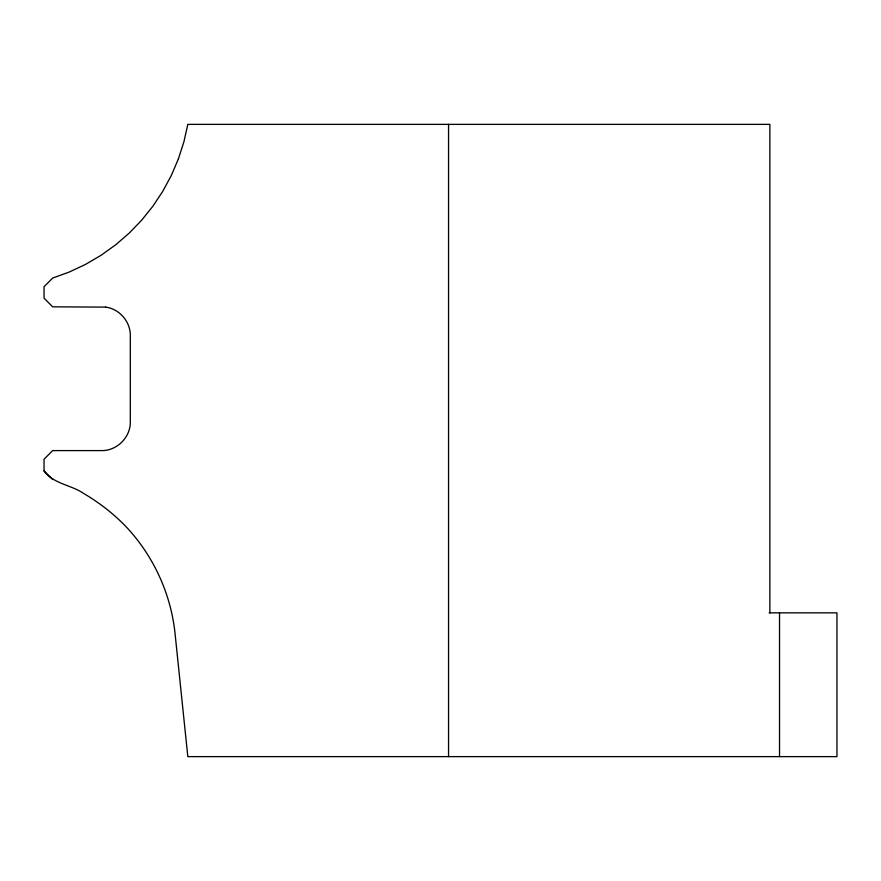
<?xml version="1.0" encoding="UTF-8"?>
<svg xmlns="http://www.w3.org/2000/svg" width="881" height="881" viewBox="0 0 881 881"><rect width="100%" height="100%" fill="white"/><g stroke="black" fill="none" stroke-linecap="round" stroke-linejoin="round"><path stroke-width="1.32" d="M769.201 612.846L836.95 612.846L836.95 756.625L187.818 756.625L175.022 633.252C170.76 593.078 152.898 554.656 124.926 525.517C112.779 513.194 99.068 502.511 84.136 493.767C71.361 484.781 53.642 484.143 44.05 470.928L44.05 459.221L52.673 450.598L101.557 450.598C116.931 450.907 130.619 437.218 130.311 421.845L130.311 335.584C130.52 321.697 119.431 308.89 105.654 307.117M779.531 756.625L779.531 612.846M178.38 158.921L183.887 141.863L187.818 124.375L769.862 124.375L769.862 612.846M178.38 158.921L171.343 175.407L162.842 191.188L152.942 206.132L141.731 220.118L129.298 233.025L115.741 244.753L101.183 255.204L85.732 264.289L69.511 271.932L52.673 278.077L44.05 286.699L44.05 298.196L52.673 306.83L105.654 307.117M44.05 470.928L52.673 479.55M448.55 124.375L448.55 756.625"/></g></svg>
